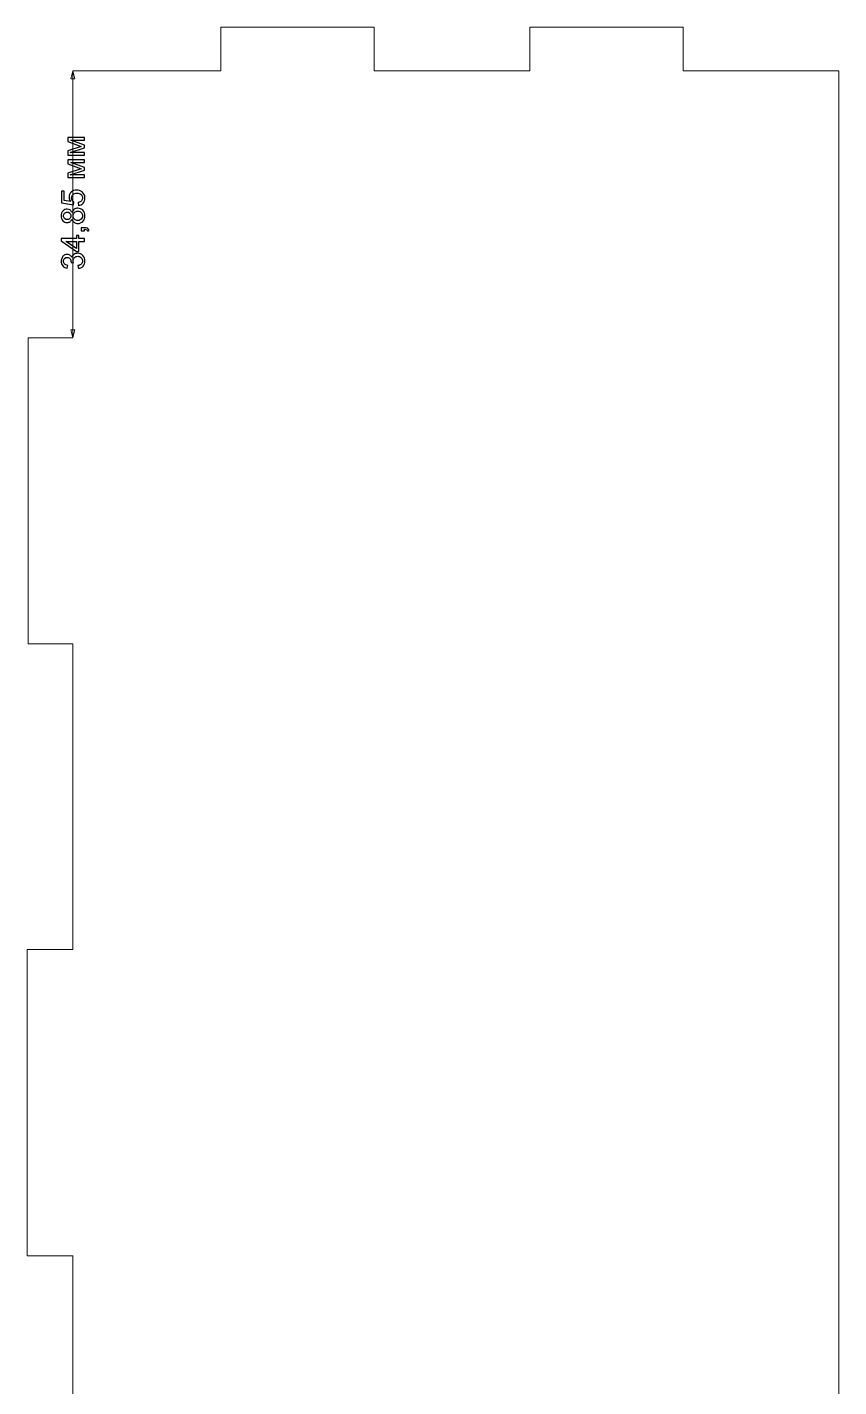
# Model space of a CAD drawing. Header units: millimetres. Extents: x 82 to 1245, y -168 to 259.
# Drawn here: x 424.2 to 530.2, y 79.5 to 257.1 of the extents above; entities that cross this region are included whole.
import ezdxf

# ---------------------------------------------------------------- set-up
doc = ezdxf.new("R2010")
doc.units = ezdxf.units.MM
doc.header["$MEASUREMENT"] = 0
doc.layers.add('layer 1', color=7, linetype='Continuous')

msp = doc.modelspace()

# ---------------------------------------------------------------- linework, layer by layer
at = {"layer": 'layer 1', "color": 250, "lineweight": 9}
for points, knots in [([(449.5378, 251.3963), (449.5378, 251.3963), (449.5378, 257.1085), (449.5378, 257.1085), (449.5378, 257.1085), (449.5378, 257.1085), (469.5378, 257.1085), (469.5378, 257.1085), (469.5378, 257.1085), (469.5378, 257.1085), (469.5378, 251.3963), (469.5378, 251.3963)], [0, 0, 0, 0, 0.25, 0.25, 0.25, 0.25, 0.5, 0.5, 0.5, 0.5, 1, 1, 1, 1]), ([(489.8869, 251.3963), (489.8869, 251.3963), (489.8869, 257.1005), (489.8869, 257.1005), (489.8869, 257.1005), (489.8869, 257.1005), (509.8869, 257.1005), (509.8869, 257.1005), (509.8869, 257.1005), (509.8869, 257.1005), (509.8869, 251.3963), (509.8869, 251.3963)], [0, 0, 0, 0, 0.25, 0.25, 0.25, 0.25, 0.5, 0.5, 0.5, 0.5, 1, 1, 1, 1]), ([(430.2036, 216.5474), (430.2036, 216.5474), (430.2036, 251.3963), (430.2036, 251.3963), (430.2036, 251.3963), (430.2036, 251.3963), (449.5378, 251.3963), (449.5378, 251.3963)], [0, 0, 0, 0, 0.33333333, 0.33333333, 0.33333333, 0.33333333, 1, 1, 1, 1]), ([(509.8869, 251.3963), (509.8869, 251.3963), (530.2036, 251.3963), (530.2036, 251.3963), (530.2036, 251.3963), (530.2036, 251.3963), (530.2036, 2.7916), (530.2036, 2.7916), (530.2036, 2.7916), (530.2036, 2.7916), (509.909, 2.7916), (509.909, 2.7916)], [0, 0, 0, 0, 0.25, 0.25, 0.25, 0.25, 0.5, 0.5, 0.5, 0.5, 1, 1, 1, 1]), ([(430.2036, 176.5474), (430.2036, 176.5474), (424.3672, 176.5474), (424.3672, 176.5474), (424.3672, 176.5474), (424.3672, 176.5474), (424.3672, 216.5474), (424.3672, 216.5474), (424.3672, 216.5474), (424.3672, 216.5474), (430.2036, 216.5474), (430.2036, 216.5474)], [0, 0, 0, 0, 0.25, 0.25, 0.25, 0.25, 0.5, 0.5, 0.5, 0.5, 1, 1, 1, 1]), ([(430.2036, 96.6312), (430.2036, 96.6312), (424.2417, 96.6312), (424.2417, 96.6312), (424.2417, 96.6312), (424.2417, 96.6312), (424.2417, 136.6312), (424.2417, 136.6312), (424.2417, 136.6312), (424.2417, 136.6312), (430.2036, 136.6312), (430.2036, 136.6312)], [0, 0, 0, 0, 0.25, 0.25, 0.25, 0.25, 0.5, 0.5, 0.5, 0.5, 1, 1, 1, 1])]:
    msp.add_open_spline(points, degree=3, knots=knots, dxfattribs=at)
at = {"layer": 'layer 1', "color": 155, "lineweight": 9}
for points in [[(429.9313, 250.3803), (429.9313, 250.3803), (430.2036, 251.3963), (430.2036, 251.3963), (430.2036, 251.3963), (430.2036, 251.3963), (430.4758, 250.3803), (430.4758, 250.3803), (430.4758, 250.3803), (430.4758, 250.3803), (429.9313, 250.3803), (429.9313, 250.3803)], [(429.9313, 217.5633), (429.9313, 217.5633), (430.2036, 216.5474), (430.2036, 216.5474), (430.2036, 216.5474), (430.2036, 216.5474), (430.4758, 217.5633), (430.4758, 217.5633), (430.4758, 217.5633), (430.4758, 217.5633), (429.9313, 217.5633), (429.9313, 217.5633)]]:
    msp.add_open_spline(points, degree=3, knots=[0, 0, 0, 0, 0.25, 0.25, 0.25, 0.25, 0.5, 0.5, 0.5, 0.5, 1, 1, 1, 1], dxfattribs=at)
for points in [[(430.2036, 251.3963), (430.2036, 251.3963), (430.2036, 251.3963), (430.2036, 251.3963)], [(430.2036, 251.3963), (430.2036, 251.3963), (430.2036, 244.0024), (430.2036, 244.0024)], [(430.2036, 224.2968), (430.2036, 224.2968), (430.2036, 216.5474), (430.2036, 216.5474)], [(430.2036, 216.5474), (430.2036, 216.5474), (430.2036, 216.5474), (430.2036, 216.5474)]]:
    msp.add_open_spline(points, degree=3, dxfattribs=at)
at = {"layer": 'layer 1', "color": 250, "lineweight": 9}
for points in [[(469.5378, 251.3963), (469.5378, 251.3963), (489.8869, 251.3963), (489.8869, 251.3963)], [(430.2036, 136.6312), (430.2036, 136.6312), (430.2036, 176.5474), (430.2036, 176.5474)], [(430.2036, 56.6721), (430.2036, 56.6721), (430.2036, 96.6732), (430.2036, 96.6732)]]:
    msp.add_open_spline(points, degree=3, dxfattribs=at)
at = {"layer": 'layer 1', "color": 155}
for points, knots in [([(429.5283, 240.3828), (429.5283, 240.3828), (429.5283, 240.9557), (429.5283, 240.9557), (429.5283, 240.9557), (429.5283, 240.9557), (431.2865, 241.5364), (431.2865, 241.5364), (431.2865, 241.5364), (431.2865, 241.5364), (429.5283, 242.1791), (429.5283, 242.1791), (429.5283, 242.1791), (429.5283, 242.1791), (429.5283, 242.7111), (429.5283, 242.7111), (429.5283, 242.7111), (429.5283, 242.7111), (431.7254, 242.7111), (431.7254, 242.7111), (431.7254, 242.7111), (431.7254, 242.7111), (431.7254, 242.3386), (431.7254, 242.3386), (431.7254, 242.3386), (431.7254, 242.3386), (429.9566, 242.3386), (429.9566, 242.3386), (429.9566, 242.3386), (429.9566, 242.3386), (431.7254, 241.6916), (431.7254, 241.6916), (431.7254, 241.6916), (431.7254, 241.6916), (431.7254, 241.3586), (431.7254, 241.3586), (431.7254, 241.3586), (431.7254, 241.3586), (429.8719, 240.7469), (429.8719, 240.7469), (429.8719, 240.7469), (429.8719, 240.7469), (431.7254, 240.7469), (431.7254, 240.7469), (431.7254, 240.7469), (431.7254, 240.7469), (431.7254, 240.3828), (431.7254, 240.3828), (431.7254, 240.3828), (431.7254, 240.3828), (429.5283, 240.3828), (429.5283, 240.3828)], [0, 0, 0, 0, 0.07142857, 0.07142857, 0.07142857, 0.07142857, 0.14285714, 0.14285714, 0.14285714, 0.14285714, 0.21428571, 0.21428571, 0.21428571, 0.21428571, 0.28571429, 0.28571429, 0.28571429, 0.28571429, 0.35714286, 0.35714286, 0.35714286, 0.35714286, 0.42857143, 0.42857143, 0.42857143, 0.42857143, 0.5, 0.5, 0.5, 0.5, 0.57142857, 0.57142857, 0.57142857, 0.57142857, 0.64285714, 0.64285714, 0.64285714, 0.64285714, 0.71428571, 0.71428571, 0.71428571, 0.71428571, 0.78571429, 0.78571429, 0.78571429, 0.78571429, 0.85714286, 0.85714286, 0.85714286, 0.85714286, 1, 1, 1, 1]), ([(429.5283, 237.4724), (429.5283, 237.4724), (429.5283, 238.0453), (429.5283, 238.0453), (429.5283, 238.0453), (429.5283, 238.0453), (431.2865, 238.626), (431.2865, 238.626), (431.2865, 238.626), (431.2865, 238.626), (429.5283, 239.2687), (429.5283, 239.2687), (429.5283, 239.2687), (429.5283, 239.2687), (429.5283, 239.8007), (429.5283, 239.8007), (429.5283, 239.8007), (429.5283, 239.8007), (431.7254, 239.8007), (431.7254, 239.8007), (431.7254, 239.8007), (431.7254, 239.8007), (431.7254, 239.4282), (431.7254, 239.4282), (431.7254, 239.4282), (431.7254, 239.4282), (429.9566, 239.4282), (429.9566, 239.4282), (429.9566, 239.4282), (429.9566, 239.4282), (431.7254, 238.7812), (431.7254, 238.7812), (431.7254, 238.7812), (431.7254, 238.7812), (431.7254, 238.4482), (431.7254, 238.4482), (431.7254, 238.4482), (431.7254, 238.4482), (429.8719, 237.8365), (429.8719, 237.8365), (429.8719, 237.8365), (429.8719, 237.8365), (431.7254, 237.8365), (431.7254, 237.8365), (431.7254, 237.8365), (431.7254, 237.8365), (431.7254, 237.4724), (431.7254, 237.4724), (431.7254, 237.4724), (431.7254, 237.4724), (429.5283, 237.4724), (429.5283, 237.4724)], [0, 0, 0, 0, 0.07142857, 0.07142857, 0.07142857, 0.07142857, 0.14285714, 0.14285714, 0.14285714, 0.14285714, 0.21428571, 0.21428571, 0.21428571, 0.21428571, 0.28571429, 0.28571429, 0.28571429, 0.28571429, 0.35714286, 0.35714286, 0.35714286, 0.35714286, 0.42857143, 0.42857143, 0.42857143, 0.42857143, 0.5, 0.5, 0.5, 0.5, 0.57142857, 0.57142857, 0.57142857, 0.57142857, 0.64285714, 0.64285714, 0.64285714, 0.64285714, 0.71428571, 0.71428571, 0.71428571, 0.71428571, 0.78571429, 0.78571429, 0.78571429, 0.78571429, 0.85714286, 0.85714286, 0.85714286, 0.85714286, 1, 1, 1, 1]), ([(430.9295, 233.8275), (430.9295, 233.8275), (430.8999, 234.217), (430.8999, 234.217), (430.8999, 234.217), (431.0897, 234.2459), (431.2322, 234.3129), (431.3282, 234.4173), (431.3282, 234.4173), (431.4234, 234.5218), (431.4714, 234.6495), (431.4714, 234.7997), (431.4714, 234.7997), (431.4714, 234.9811), (431.4037, 235.1328), (431.2689, 235.2562), (431.2689, 235.2562), (431.1334, 235.379), (430.9542, 235.4404), (430.7313, 235.4404), (430.7313, 235.4404), (430.5189, 235.4404), (430.3517, 235.3818), (430.2289, 235.264), (430.2289, 235.264), (430.1062, 235.1462), (430.0448, 234.9902), (430.0448, 234.7962), (430.0448, 234.7962), (430.0448, 234.6756), (430.0723, 234.5676), (430.1273, 234.4717), (430.1273, 234.4717), (430.1824, 234.3764), (430.2536, 234.3016), (430.3411, 234.2466), (430.3411, 234.2466), (430.3411, 234.2466), (430.2903, 233.8952), (430.2903, 233.8952), (430.2903, 233.8952), (430.2903, 233.8952), (428.7325, 234.1873), (428.7325, 234.1873), (428.7325, 234.1873), (428.7325, 234.1873), (428.7325, 235.6902), (428.7325, 235.6902), (428.7325, 235.6902), (428.7325, 235.6902), (429.0881, 235.6902), (429.0881, 235.6902), (429.0881, 235.6902), (429.0881, 235.6902), (429.0881, 234.4844), (429.0881, 234.4844), (429.0881, 234.4844), (429.0881, 234.4844), (429.9058, 234.3228), (429.9058, 234.3228), (429.9058, 234.3228), (429.7781, 234.5041), (429.7146, 234.6946), (429.7146, 234.8936), (429.7146, 234.8936), (429.7146, 235.1575), (429.8063, 235.3804), (429.9897, 235.5617), (429.9897, 235.5617), (430.1732, 235.7431), (430.4088, 235.8341), (430.6967, 235.8341), (430.6967, 235.8341), (430.9712, 235.8341), (431.2082, 235.7544), (431.4079, 235.5949), (431.4079, 235.5949), (431.6534, 235.4009), (431.7762, 235.1356), (431.7762, 234.7997), (431.7762, 234.7997), (431.7762, 234.5246), (431.6986, 234.3002), (431.5441, 234.1259), (431.5441, 234.1259), (431.3896, 233.9517), (431.1849, 233.8522), (430.9295, 233.8275)], [0, 0, 0, 0, 0.04347826, 0.04347826, 0.04347826, 0.04347826, 0.08695652, 0.08695652, 0.08695652, 0.08695652, 0.13043478, 0.13043478, 0.13043478, 0.13043478, 0.17391304, 0.17391304, 0.17391304, 0.17391304, 0.2173913, 0.2173913, 0.2173913, 0.2173913, 0.26086957, 0.26086957, 0.26086957, 0.26086957, 0.30434783, 0.30434783, 0.30434783, 0.30434783, 0.34782609, 0.34782609, 0.34782609, 0.34782609, 0.39130435, 0.39130435, 0.39130435, 0.39130435, 0.43478261, 0.43478261, 0.43478261, 0.43478261, 0.47826087, 0.47826087, 0.47826087, 0.47826087, 0.52173913, 0.52173913, 0.52173913, 0.52173913, 0.56521739, 0.56521739, 0.56521739, 0.56521739, 0.60869565, 0.60869565, 0.60869565, 0.60869565, 0.65217391, 0.65217391, 0.65217391, 0.65217391, 0.69565217, 0.69565217, 0.69565217, 0.69565217, 0.73913043, 0.73913043, 0.73913043, 0.73913043, 0.7826087, 0.7826087, 0.7826087, 0.7826087, 0.82608696, 0.82608696, 0.82608696, 0.82608696, 0.86956522, 0.86956522, 0.86956522, 0.86956522, 0.91304348, 0.91304348, 0.91304348, 0.91304348, 1, 1, 1, 1]), ([(430.0822, 232.0467), (430.0257, 231.8922), (429.9446, 231.7779), (429.8402, 231.7031), (429.8402, 231.7031), (429.735, 231.629), (429.6095, 231.5916), (429.4634, 231.5916), (429.4634, 231.5916), (429.2426, 231.5916), (429.0577, 231.6707), (428.9074, 231.8287), (428.9074, 231.8287), (428.7572, 231.9874), (428.6817, 232.1977), (428.6817, 232.4609), (428.6817, 232.4609), (428.6817, 232.7247), (428.7586, 232.9378), (428.9124, 233.0987), (428.9124, 233.0987), (429.0662, 233.2596), (429.2532, 233.34), (429.474, 233.34), (429.474, 233.34), (429.6144, 233.34), (429.7372, 233.3033), (429.8409, 233.2299), (429.8409, 233.2299), (429.9453, 233.1565), (430.0257, 233.0451), (430.0822, 232.8948), (430.0822, 232.8948), (430.1429, 233.0803), (430.2402, 233.2207), (430.3757, 233.3174), (430.3757, 233.3174), (430.5104, 233.4141), (430.6713, 233.4627), (430.859, 233.4627), (430.859, 233.4627), (431.1179, 233.4627), (431.3352, 233.371), (431.5116, 233.1883), (431.5116, 233.1883), (431.688, 233.0048), (431.7762, 232.7643), (431.7762, 232.4658), (431.7762, 232.4658), (431.7762, 232.1674), (431.688, 231.9268), (431.5109, 231.7433), (431.5109, 231.7433), (431.3338, 231.5606), (431.113, 231.4689), (430.8484, 231.4689), (430.8484, 231.4689), (430.6516, 231.4689), (430.4865, 231.519), (430.3538, 231.6191), (430.3538, 231.6191), (430.2205, 231.7193), (430.1302, 231.8619), (430.0822, 232.0467)], [0, 0, 0, 0, 0.05882353, 0.05882353, 0.05882353, 0.05882353, 0.11764706, 0.11764706, 0.11764706, 0.11764706, 0.17647059, 0.17647059, 0.17647059, 0.17647059, 0.23529412, 0.23529412, 0.23529412, 0.23529412, 0.29411765, 0.29411765, 0.29411765, 0.29411765, 0.35294118, 0.35294118, 0.35294118, 0.35294118, 0.41176471, 0.41176471, 0.41176471, 0.41176471, 0.47058824, 0.47058824, 0.47058824, 0.47058824, 0.52941176, 0.52941176, 0.52941176, 0.52941176, 0.58823529, 0.58823529, 0.58823529, 0.58823529, 0.64705882, 0.64705882, 0.64705882, 0.64705882, 0.70588235, 0.70588235, 0.70588235, 0.70588235, 0.76470588, 0.76470588, 0.76470588, 0.76470588, 0.82352941, 0.82352941, 0.82352941, 0.82352941, 0.88235294, 0.88235294, 0.88235294, 0.88235294, 1, 1, 1, 1]), ([(429.45, 231.9726), (429.5939, 231.9726), (429.7111, 232.0185), (429.8021, 232.1095), (429.8021, 232.1095), (429.8931, 232.2012), (429.9389, 232.3212), (429.9389, 232.47), (429.9389, 232.47), (429.9389, 232.6147), (429.8938, 232.7318), (429.8035, 232.8228), (429.8035, 232.8228), (429.7132, 232.9138), (429.6024, 232.959), (429.4712, 232.959), (429.4712, 232.959), (429.3343, 232.959), (429.2193, 232.9124), (429.1262, 232.8186), (429.1262, 232.8186), (429.033, 232.7254), (428.9865, 232.6076), (428.9865, 232.4658), (428.9865, 232.4658), (428.9865, 232.3226), (429.0323, 232.2048), (429.1233, 232.1116), (429.1233, 232.1116), (429.2143, 232.0192), (429.323, 231.9726), (429.45, 231.9726)], [0, 0, 0, 0, 0.11111111, 0.11111111, 0.11111111, 0.11111111, 0.22222222, 0.22222222, 0.22222222, 0.22222222, 0.33333333, 0.33333333, 0.33333333, 0.33333333, 0.44444444, 0.44444444, 0.44444444, 0.44444444, 0.55555556, 0.55555556, 0.55555556, 0.55555556, 0.66666667, 0.66666667, 0.66666667, 0.66666667, 0.77777778, 0.77777778, 0.77777778, 0.77777778, 1, 1, 1, 1]), ([(430.8512, 231.8499), (430.9578, 231.8499), (431.0601, 231.8746), (431.1595, 231.9239), (431.1595, 231.9239), (431.2583, 231.9733), (431.3352, 232.0481), (431.3896, 232.1483), (431.3896, 232.1483), (431.4439, 232.2478), (431.4714, 232.355), (431.4714, 232.4686), (431.4714, 232.4686), (431.4714, 232.6478), (431.4143, 232.7946), (431.3, 232.9096), (431.3, 232.9096), (431.1857, 233.0246), (431.0403, 233.0818), (430.8639, 233.0818), (430.8639, 233.0818), (430.6847, 233.0818), (430.5365, 233.0225), (430.4194, 232.9047), (430.4194, 232.9047), (430.3023, 232.7861), (430.2437, 232.6366), (430.2437, 232.4566), (430.2437, 232.4566), (430.2437, 232.2802), (430.3016, 232.1356), (430.4173, 232.0213), (430.4173, 232.0213), (430.533, 231.907), (430.6777, 231.8499), (430.8512, 231.8499)], [0, 0, 0, 0, 0.1, 0.1, 0.1, 0.1, 0.2, 0.2, 0.2, 0.2, 0.3, 0.3, 0.3, 0.3, 0.4, 0.4, 0.4, 0.4, 0.5, 0.5, 0.5, 0.5, 0.6, 0.6, 0.6, 0.6, 0.7, 0.7, 0.7, 0.7, 0.8, 0.8, 0.8, 0.8, 1, 1, 1, 1]), ([(431.7254, 230.4959), (431.7254, 230.4959), (431.3021, 230.4959), (431.3021, 230.4959), (431.3021, 230.4959), (431.3021, 230.4959), (431.3021, 230.9192), (431.3021, 230.9192), (431.3021, 230.9192), (431.3021, 230.9192), (431.7254, 230.9192), (431.7254, 230.9192), (431.7254, 230.9192), (431.8813, 230.9192), (432.0076, 230.8917), (432.1036, 230.8359), (432.1036, 230.8359), (432.1995, 230.7809), (432.2743, 230.6927), (432.3265, 230.5721), (432.3265, 230.5721), (432.3265, 230.5721), (432.1657, 230.4705), (432.1657, 230.4705), (432.1657, 230.4705), (432.1311, 230.5495), (432.0803, 230.6073), (432.014, 230.644), (432.014, 230.644), (431.9469, 230.6814), (431.851, 230.7026), (431.7254, 230.7068), (431.7254, 230.7068), (431.7254, 230.7068), (431.7254, 230.4959), (431.7254, 230.4959)], [0, 0, 0, 0, 0.1, 0.1, 0.1, 0.1, 0.2, 0.2, 0.2, 0.2, 0.3, 0.3, 0.3, 0.3, 0.4, 0.4, 0.4, 0.4, 0.5, 0.5, 0.5, 0.5, 0.6, 0.6, 0.6, 0.6, 0.7, 0.7, 0.7, 0.7, 0.8, 0.8, 0.8, 0.8, 1, 1, 1, 1]), ([(431.7254, 229.1321), (431.7254, 229.1321), (431.0015, 229.1321), (431.0015, 229.1321), (431.0015, 229.1321), (431.0015, 229.1321), (431.0015, 227.8155), (431.0015, 227.8155), (431.0015, 227.8155), (431.0015, 227.8155), (430.6586, 227.8155), (430.6586, 227.8155), (430.6586, 227.8155), (430.6586, 227.8155), (428.6944, 229.1998), (428.6944, 229.1998), (428.6944, 229.1998), (428.6944, 229.1998), (428.6944, 229.5046), (428.6944, 229.5046), (428.6944, 229.5046), (428.6944, 229.5046), (430.6586, 229.5046), (430.6586, 229.5046), (430.6586, 229.5046), (430.6586, 229.5046), (430.6586, 229.9152), (430.6586, 229.9152), (430.6586, 229.9152), (430.6586, 229.9152), (431.0015, 229.9152), (431.0015, 229.9152), (431.0015, 229.9152), (431.0015, 229.9152), (431.0015, 229.5046), (431.0015, 229.5046), (431.0015, 229.5046), (431.0015, 229.5046), (431.7254, 229.5046), (431.7254, 229.5046), (431.7254, 229.5046), (431.7254, 229.5046), (431.7254, 229.1321), (431.7254, 229.1321)], [0, 0, 0, 0, 0.08333333, 0.08333333, 0.08333333, 0.08333333, 0.16666667, 0.16666667, 0.16666667, 0.16666667, 0.25, 0.25, 0.25, 0.25, 0.33333333, 0.33333333, 0.33333333, 0.33333333, 0.41666667, 0.41666667, 0.41666667, 0.41666667, 0.5, 0.5, 0.5, 0.5, 0.58333333, 0.58333333, 0.58333333, 0.58333333, 0.66666667, 0.66666667, 0.66666667, 0.66666667, 0.75, 0.75, 0.75, 0.75, 0.83333333, 0.83333333, 0.83333333, 0.83333333, 1, 1, 1, 1]), ([(430.6586, 229.1321), (430.6586, 229.1321), (429.2948, 229.1321), (429.2948, 229.1321), (429.2948, 229.1321), (429.2948, 229.1321), (430.6586, 228.1817), (430.6586, 228.1817), (430.6586, 228.1817), (430.6586, 228.1817), (430.6586, 229.1321), (430.6586, 229.1321)], [0, 0, 0, 0, 0.25, 0.25, 0.25, 0.25, 0.5, 0.5, 0.5, 0.5, 1, 1, 1, 1]), ([(430.9211, 225.5881), (430.9211, 225.5881), (430.8703, 225.9606), (430.8703, 225.9606), (430.8703, 225.9606), (431.0819, 226.0037), (431.2343, 226.0756), (431.3275, 226.1779), (431.3275, 226.1779), (431.4206, 226.2802), (431.4672, 226.4058), (431.4672, 226.5547), (431.4672, 226.5547), (431.4672, 226.7311), (431.4065, 226.88), (431.2851, 226.9999), (431.2851, 226.9999), (431.1638, 227.1198), (431.0135, 227.1798), (430.8343, 227.1798), (430.8343, 227.1798), (430.6635, 227.1798), (430.5224, 227.1241), (430.411, 227.0119), (430.411, 227.0119), (430.3002, 226.9004), (430.2445, 226.7586), (430.2445, 226.5857), (430.2445, 226.5857), (430.2445, 226.5152), (430.2586, 226.4277), (430.2861, 226.3226), (430.2861, 226.3226), (430.2861, 226.3226), (429.9601, 226.3642), (429.9601, 226.3642), (429.9601, 226.3642), (429.9629, 226.3889), (429.9643, 226.4094), (429.9643, 226.4242), (429.9643, 226.4242), (429.9643, 226.5836), (429.9227, 226.7262), (429.8402, 226.8539), (429.8402, 226.8539), (429.7576, 226.9809), (429.6306, 227.0444), (429.4592, 227.0444), (429.4592, 227.0444), (429.323, 227.0444), (429.2101, 226.9978), (429.1205, 226.9054), (429.1205, 226.9054), (429.0309, 226.8129), (428.9865, 226.6937), (428.9865, 226.5476), (428.9865, 226.5476), (428.9865, 226.4023), (429.0323, 226.2817), (429.124, 226.185), (429.124, 226.185), (429.2158, 226.0883), (429.3533, 226.0262), (429.5368, 225.9987), (429.5368, 225.9987), (429.5368, 225.9987), (429.4691, 225.6262), (429.4691, 225.6262), (429.4691, 225.6262), (429.2193, 225.6721), (429.0253, 225.7751), (428.8877, 225.9366), (428.8877, 225.9366), (428.7501, 226.0975), (428.6817, 226.2986), (428.6817, 226.5385), (428.6817, 226.5385), (428.6817, 226.7036), (428.7169, 226.856), (428.7882, 226.995), (428.7882, 226.995), (428.8588, 227.1347), (428.9554, 227.2412), (429.0775, 227.3146), (429.0775, 227.3146), (429.2002, 227.3887), (429.3301, 227.4254), (429.4676, 227.4254), (429.4676, 227.4254), (429.5982, 227.4254), (429.7167, 227.3901), (429.8239, 227.3202), (429.8239, 227.3202), (429.9312, 227.2497), (430.0166, 227.1452), (430.0801, 227.0077), (430.0801, 227.0077), (430.121, 227.1869), (430.2071, 227.3259), (430.3376, 227.4254), (430.3376, 227.4254), (430.4674, 227.5241), (430.6311, 227.5735), (430.8265, 227.5735), (430.8265, 227.5735), (431.0911, 227.5735), (431.3162, 227.4769), (431.5003, 227.2842), (431.5003, 227.2842), (431.6845, 227.0909), (431.7762, 226.8468), (431.7762, 226.5519), (431.7762, 226.5519), (431.7762, 226.2859), (431.6972, 226.0651), (431.5384, 225.8894), (431.5384, 225.8894), (431.3797, 225.713), (431.1737, 225.6128), (430.9211, 225.5881)], [0, 0, 0, 0, 0.03225806, 0.03225806, 0.03225806, 0.03225806, 0.06451613, 0.06451613, 0.06451613, 0.06451613, 0.09677419, 0.09677419, 0.09677419, 0.09677419, 0.12903226, 0.12903226, 0.12903226, 0.12903226, 0.16129032, 0.16129032, 0.16129032, 0.16129032, 0.19354839, 0.19354839, 0.19354839, 0.19354839, 0.22580645, 0.22580645, 0.22580645, 0.22580645, 0.25806452, 0.25806452, 0.25806452, 0.25806452, 0.29032258, 0.29032258, 0.29032258, 0.29032258, 0.32258065, 0.32258065, 0.32258065, 0.32258065, 0.35483871, 0.35483871, 0.35483871, 0.35483871, 0.38709677, 0.38709677, 0.38709677, 0.38709677, 0.41935484, 0.41935484, 0.41935484, 0.41935484, 0.4516129, 0.4516129, 0.4516129, 0.4516129, 0.48387097, 0.48387097, 0.48387097, 0.48387097, 0.51612903, 0.51612903, 0.51612903, 0.51612903, 0.5483871, 0.5483871, 0.5483871, 0.5483871, 0.58064516, 0.58064516, 0.58064516, 0.58064516, 0.61290323, 0.61290323, 0.61290323, 0.61290323, 0.64516129, 0.64516129, 0.64516129, 0.64516129, 0.67741935, 0.67741935, 0.67741935, 0.67741935, 0.70967742, 0.70967742, 0.70967742, 0.70967742, 0.74193548, 0.74193548, 0.74193548, 0.74193548, 0.77419355, 0.77419355, 0.77419355, 0.77419355, 0.80645161, 0.80645161, 0.80645161, 0.80645161, 0.83870968, 0.83870968, 0.83870968, 0.83870968, 0.87096774, 0.87096774, 0.87096774, 0.87096774, 0.90322581, 0.90322581, 0.90322581, 0.90322581, 0.93548387, 0.93548387, 0.93548387, 0.93548387, 1, 1, 1, 1])]:
    msp.add_open_spline(points, degree=3, knots=knots, dxfattribs=at)

doc.saveas('drawing.dxf')
